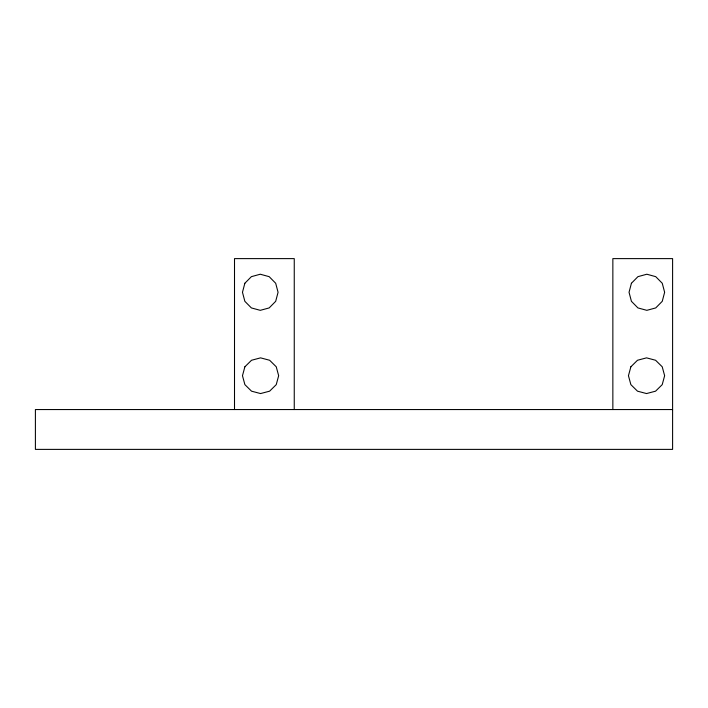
<?xml version="1.0" encoding="UTF-8"?>
<svg xmlns="http://www.w3.org/2000/svg" width="708" height="708" viewBox="0 0 708 708"><rect width="100%" height="100%" fill="white"/><g stroke="black" fill="none" stroke-linecap="round" stroke-linejoin="round"><path stroke-width="1.06" d="M672.6 409.551L35.4 409.551L35.4 449.385L672.6 449.385L672.6 258.615L612.854 258.615L612.854 409.551M294.254 409.551L294.254 258.615L234.507 258.615L234.507 409.551M244.853 283.262L242.472 292.28L244.853 301.316L251.384 307.927L260.27 310.334L269.173 307.927L275.686 301.316L278.067 292.28L275.686 283.262L269.173 276.66L260.27 274.226L251.384 276.66L244.853 283.262M631.421 283.262L629.04 292.28L631.421 301.316L637.935 307.927L646.838 310.334L655.732 307.927L662.254 301.316L664.635 292.28L662.254 283.262L655.732 276.66L646.838 274.226L637.935 276.66L631.421 283.262M244.888 366.788L242.472 375.709L244.888 384.639L251.526 391.17L260.562 393.56L269.624 391.17L276.244 384.639L278.66 375.709L276.244 366.788L269.624 360.257L260.562 357.859L251.526 360.257L244.888 366.788M630.872 366.788L628.447 375.709L630.872 384.639L637.492 391.17L646.546 393.56L655.581 391.17L662.219 384.639L664.635 375.709L662.219 366.788L655.581 360.257L646.546 357.859L637.492 360.257L630.872 366.788"/></g></svg>
